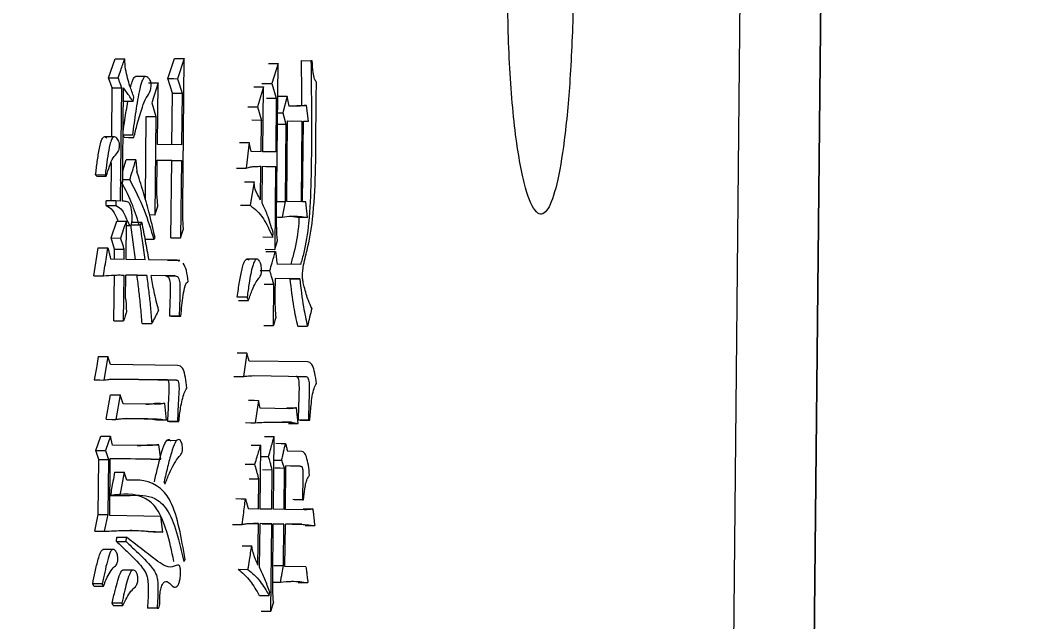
# Model space of a CAD drawing. Header units: millimetres. Extents: x 2454 to 4226, y 715 to 1968.
# Drawn here: x 3268.89 to 3277.57, y 915.51 to 920.75 of the extents above; entities that cross this region are included whole.
import ezdxf

# ---------------------------------------------------------------- set-up
doc = ezdxf.new("R2010")
doc.units = ezdxf.units.MM

msp = doc.modelspace()

# ---------------------------------------------------------------- linework, layer by layer
at = {"color": 7, "linetype": 'Continuous', "lineweight": 25}
for p, q in [((3275.7612, 911.9384), (3275.9409, 930.0246)), ((3274.7843, 884.1553), (3275.1865, 924.6318)), ((3275.8872, 924.6249), (3275.7612, 911.9383)), ((3269.6588, 920.2453), (3269.7153, 920.4099)), ((3269.7154, 920.41), (3269.799, 920.4092)), ((3270.175, 920.2373), (3270.2316, 920.4117)), ((3270.316, 920.4109), (3270.2594, 920.2365)), ((3270.3033, 919.1259), (3270.316, 920.4109)), ((3271.1334, 920.3686), (3271.077, 920.1942)), ((3271.1201, 919.0251), (3271.1334, 920.3686)), ((3271.3353, 920.3938), (3271.4188, 920.393)), ((3271.4292, 920.3928), (3271.4188, 920.393)), ((3269.6588, 920.2453), (3269.7424, 920.2445)), ((3269.6903, 920.1572), (3269.6588, 920.2453)), ((3269.9785, 920.2543), (3269.8935, 920.255)), ((3270.2134, 920.1101), (3270.175, 920.2373)), ((3270.2594, 920.2365), (3270.2978, 920.1094)), ((3269.686, 919.7321), (3269.6903, 920.1572)), ((3269.7641, 919.1732), (3269.7739, 920.1564)), ((3269.7803, 919.173), (3269.7901, 920.1562)), ((3270.0889, 920.2002), (3270.0339, 920.0258)), ((3270.0836, 919.6648), (3270.0889, 920.2002)), ((3271.0049, 920.1662), (3270.953, 919.9918)), ((3270.9993, 919.6016), (3271.0049, 920.1662)), ((3271.077, 920.1942), (3271.1168, 920.067)), ((3269.8724, 920.0381), (3269.8792, 920.0769)), ((3270.209, 919.6623), (3270.2134, 920.1101)), ((3270.2978, 920.1094), (3270.2934, 919.6615)), ((3271.1168, 920.067), (3271.1121, 919.5997)), ((3271.2118, 920.0849), (3271.1753, 919.9395)), ((3271.2298, 919.997), (3271.2118, 920.0849)), ((3269.8724, 920.0381), (3269.7889, 920.0388)), ((3270.0339, 920.0258), (3270.0704, 919.9084)), ((3270.953, 919.9918), (3270.9881, 919.8744)), ((3271.3979, 919.8676), (3271.3784, 920.0042)), ((3269.9792, 919.1861), (3269.9863, 919.9092)), ((3270.0704, 919.9084), (3270.0619, 919.0517)), ((3271.1753, 919.9395), (3271.2014, 919.8417)), ((3270.9881, 919.8744), (3270.9037, 919.8751)), ((3270.9854, 919.6018), (3270.9881, 919.8744)), ((3271.2014, 919.8417), (3271.1947, 919.1699)), ((3271.2081, 919.1697), (3271.2151, 919.8706)), ((3271.2151, 919.8706), (3271.3402, 919.8686)), ((3271.2566, 919.8693), (3271.3402, 919.8686)), ((3271.3402, 919.8686), (3271.3332, 919.1676)), ((3271.3464, 919.1674), (3271.3534, 919.8683)), ((3271.3534, 919.8683), (3271.3979, 919.8676)), ((3271.3534, 919.868), (3271.3979, 919.8676)), ((3269.7116, 919.7318), (3269.6271, 919.7326)), ((3269.8663, 919.7461), (3269.7825, 919.7469)), ((3269.7951, 919.7272), (3269.7859, 919.7415)), ((3270.2934, 919.6615), (3270.0836, 919.6648)), ((3270.8824, 919.6814), (3270.8548, 919.4579)), ((3270.8986, 919.6032), (3270.8824, 919.6814)), ((3270.9854, 919.6018), (3270.8986, 919.6032)), ((3271.1121, 919.5997), (3270.9993, 919.6016)), ((3269.6805, 919.1742), (3269.6838, 919.5058)), ((3269.7829, 919.4351), (3269.8123, 919.5322)), ((3270.0793, 919.2365), (3270.0822, 919.5285)), ((3270.0822, 919.5285), (3270.292, 919.5252)), ((3270.2076, 919.526), (3270.0822, 919.528)), ((3270.201, 918.8543), (3270.2076, 919.526)), ((3270.2076, 919.526), (3270.292, 919.5252)), ((3270.292, 919.5252), (3270.2853, 918.8535)), ((3270.9812, 919.1832), (3270.9841, 919.4752)), ((3270.9948, 919.1538), (3270.998, 919.475)), ((3270.998, 919.475), (3271.1109, 919.4732)), ((3271.0268, 919.4739), (3271.1109, 919.4732)), ((3271.1109, 919.4732), (3271.1037, 918.7528)), ((3269.5559, 919.39), (3269.5462, 919.3999)), ((3269.6297, 919.3992), (3269.5463, 919.3999)), ((3270.8397, 919.3407), (3270.9241, 919.3399)), ((3270.9241, 919.3399), (3270.8911, 919.136)), ((3269.6381, 919.1357), (3269.6385, 919.1746)), ((3269.6381, 919.1357), (3269.7217, 919.1349)), ((3269.722, 919.1738), (3269.6385, 919.1746)), ((3269.722, 919.1738), (3269.7217, 919.1349)), ((3269.7641, 919.1732), (3269.722, 919.1738)), ((3270.0619, 919.0517), (3270.0876, 919.1292)), ((3270.8067, 919.1368), (3270.8911, 919.136)), ((3271.1215, 919.1706), (3271.1947, 919.1699)), ((3271.1947, 919.1699), (3271.169, 919.034)), ((3271.3332, 919.1676), (3271.2081, 919.1697)), ((3271.3753, 919.1669), (3271.3464, 919.1674)), ((3271.387, 919.0304), (3271.3753, 919.1669)), ((3270.0619, 919.0517), (3270.0161, 919.0522)), ((3271.3011, 919.0312), (3271.2468, 919.0389)), ((3269.6805, 918.8526), (3269.7303, 918.9979)), ((3269.7303, 918.9979), (3269.814, 918.9972)), ((3269.8107, 918.6662), (3269.814, 918.9972)), ((3269.8136, 918.9608), (3269.8456, 918.9606)), ((3269.8511, 918.9668), (3269.935, 918.9661)), ((3269.8924, 918.6644), (3269.8511, 918.9668)), ((3269.9479, 918.9854), (3269.864, 918.9861)), ((3269.9479, 918.9854), (3269.935, 918.9661)), ((3269.6805, 918.8526), (3269.7642, 918.8519)), ((3269.7118, 918.7548), (3269.6805, 918.8526)), ((3270.0535, 918.8377), (3270.0631, 918.857)), ((3270.201, 918.8543), (3270.2853, 918.8535)), ((3270.2853, 918.8535), (3270.3104, 918.931)), ((3271.0002, 918.8609), (3271.0857, 918.8601)), ((3271.0857, 918.8602), (3271.0888, 918.8991)), ((3269.531, 918.5239), (3269.5694, 918.7667)), ((3270.0535, 918.8377), (3269.9753, 918.8384)), ((3271.1037, 918.7528), (3271.1263, 918.8303)), ((3269.7109, 918.6677), (3269.7118, 918.7548)), ((3269.7946, 918.6664), (3269.7955, 918.754)), ((3271.0196, 918.7535), (3271.1037, 918.7528)), ((3269.7946, 918.6664), (3269.678, 918.6682)), ((3269.9763, 918.6636), (3269.8107, 918.6662)), ((3270.2559, 918.6593), (3270.0078, 918.6631)), ((3270.1716, 918.66), (3270.2559, 918.6593)), ((3270.2766, 918.6488), (3270.2559, 918.6593)), ((3270.2772, 918.6574), (3270.2593, 918.6575)), ((3270.9461, 918.6672), (3270.8612, 918.668)), ((3271.3278, 918.6225), (3271.1243, 918.6258)), ((3269.7056, 918.1317), (3269.7096, 918.5309)), ((3269.7893, 918.131), (3269.7932, 918.5301)), ((3269.8073, 918.3254), (3269.8093, 918.5299)), ((3269.9907, 918.5271), (3269.8093, 918.5299)), ((3269.9068, 918.5278), (3269.8093, 918.5293)), ((3269.9068, 918.5278), (3269.9907, 918.5271)), ((3270.2393, 918.5232), (3270.0285, 918.5265)), ((3270.155, 918.524), (3270.0286, 918.5259)), ((3270.155, 918.524), (3270.2393, 918.5232)), ((3270.9766, 918.5692), (3271.0608, 918.5685)), ((3271.1081, 918.3632), (3271.1094, 918.4995)), ((3271.3213, 918.496), (3271.1094, 918.4995)), ((3271.0917, 918.0909), (3271.0953, 918.4511)), ((3271.2377, 918.4968), (3271.3213, 918.496)), ((3270.8635, 918.338), (3270.7783, 918.3388)), ((3270.7893, 918.3094), (3270.8745, 918.3086)), ((3270.2725, 918.1722), (3270.1881, 918.1729)), ((3270.2033, 918.1727), (3270.1881, 918.1729)), ((3270.2033, 918.1727), (3270.2877, 918.1719)), ((3270.2725, 918.1722), (3270.2877, 918.1719)), ((3269.7056, 918.1317), (3269.7893, 918.131)), ((3271.0076, 918.0916), (3271.0917, 918.0909)), ((3271.3046, 918.0867), (3271.3881, 918.086)), ((3269.6533, 917.8215), (3269.6185, 917.6176)), ((3269.6754, 917.753), (3269.6533, 917.8215)), ((3270.8614, 917.8512), (3270.8311, 917.6472)), ((3270.8805, 917.7827), (3270.8614, 917.8512)), ((3270.2591, 917.744), (3269.6754, 917.753)), ((3271.3876, 917.7744), (3270.8805, 917.7827)), ((3270.9186, 917.6555), (3271.3759, 917.648)), ((3271.29, 917.6488), (3271.3759, 917.648)), ((3270.1643, 917.6183), (3269.6748, 917.6259)), ((3269.7585, 917.6252), (3270.2486, 917.6176)), ((3270.2492, 917.6175), (3270.1649, 917.6183)), ((3269.639, 917.2759), (3269.6767, 917.4896)), ((3269.7603, 917.4888), (3269.7227, 917.2752)), ((3269.7854, 917.4105), (3269.7603, 917.4888)), ((3270.0549, 917.4064), (3269.7854, 917.4105)), ((3270.1623, 917.2684), (3270.1483, 917.4147)), ((3270.9611, 917.4406), (3270.9341, 917.2464)), ((3270.9771, 917.3722), (3270.9611, 917.4406)), ((3271.2305, 917.3681), (3270.9771, 917.3722)), ((3271.3062, 917.2402), (3271.2917, 917.3768)), ((3269.9696, 917.2806), (3269.8114, 917.283)), ((3269.8386, 917.2831), (3270.0537, 917.2798)), ((3269.9696, 917.2806), (3270.0537, 917.2798)), ((3270.2573, 917.2572), (3270.1729, 917.2579)), ((3270.1851, 917.2577), (3270.1729, 917.2579)), ((3270.1851, 917.2577), (3270.2695, 917.257)), ((3270.2695, 917.257), (3270.2573, 917.2572)), ((3271.2506, 917.2509), (3271.3062, 917.2402)), ((3271.3956, 917.2679), (3271.3121, 917.2687)), ((3271.3252, 917.2685), (3271.4085, 917.2677)), ((3271.4085, 917.2677), (3271.3956, 917.2679)), ((3269.5486, 917.0047), (3269.5922, 917.1306)), ((3269.6757, 917.1299), (3269.6321, 917.0039)), ((3269.6945, 917.0517), (3269.6757, 917.1299)), ((3271.0922, 916.494), (3271.0985, 917.1268)), ((3269.9697, 917.0474), (3269.6945, 917.0517)), ((3270.1125, 916.9284), (3270.0951, 917.0552)), ((3270.2491, 917.0897), (3270.1637, 917.0905)), ((3270.9767, 916.4959), (3270.9823, 917.0508)), ((3269.5739, 916.9264), (3269.5486, 917.0047)), ((3269.6321, 917.0039), (3269.6574, 916.9257)), ((3269.6689, 916.4387), (3269.6738, 916.9352)), ((3269.6738, 916.9352), (3270.1125, 916.9284)), ((3270.9813, 916.953), (3271.0503, 916.9524)), ((3271.3406, 916.9962), (3271.2134, 916.9983)), ((3269.5692, 916.4494), (3269.5739, 916.9264)), ((3269.6574, 916.9257), (3269.6527, 916.4486)), ((3270.0283, 916.9292), (3269.6738, 916.9346)), ((3270.0283, 916.9292), (3270.1125, 916.9284)), ((3270.8462, 916.8869), (3270.9305, 916.8862)), ((3271.1842, 916.4925), (3271.1878, 916.8527)), ((3271.1977, 916.4923), (3271.2014, 916.872)), ((3271.3236, 916.8699), (3271.2014, 916.872)), ((3271.24, 916.8707), (3271.3236, 916.8699)), ((3269.7955, 916.8164), (3269.7581, 916.6126)), ((3269.8173, 916.748), (3269.7955, 916.8164)), ((3271.082, 916.835), (3270.9979, 916.8358)), ((3271.0786, 916.4943), (3271.082, 916.835)), ((3270.9629, 916.4962), (3270.9655, 916.759)), ((3269.6744, 916.6133), (3269.7581, 916.6126)), ((3271.3443, 916.5775), (3271.2608, 916.5783)), ((3271.2713, 916.5781), (3271.3548, 916.5773)), ((3271.3443, 916.5775), (3271.3548, 916.5773)), ((3269.5384, 916.3038), (3269.5692, 916.4494)), ((3269.5692, 916.4494), (3269.6527, 916.4486)), ((3269.6527, 916.4486), (3269.6219, 916.3031)), ((3270.1137, 916.4318), (3269.6689, 916.4387)), ((3270.131, 916.2952), (3270.1137, 916.4318)), ((3270.9629, 916.4962), (3270.8734, 916.4976)), ((3271.0786, 916.4943), (3270.9767, 916.4959)), ((3271.1842, 916.4925), (3271.0922, 916.494)), ((3271.3591, 916.4896), (3271.1977, 916.4923)), ((3270.8867, 916.3703), (3270.9616, 916.3696)), ((3270.9616, 916.3696), (3270.9198, 916.3703)), ((3270.958, 916.0094), (3270.9616, 916.3696)), ((3270.9717, 915.9897), (3270.9755, 916.3694)), ((3271.0773, 916.3677), (3270.9755, 916.3694)), ((3270.9932, 916.3685), (3271.0773, 916.3677)), ((3271.0698, 915.6084), (3271.0773, 916.3677)), ((3271.0861, 915.8807), (3271.091, 916.3675)), ((3271.183, 916.366), (3271.091, 916.3675)), ((3271.0991, 916.3667), (3271.183, 916.366)), ((3271.1794, 916.0058), (3271.183, 916.366)), ((3271.1927, 915.9958), (3271.1964, 916.3657)), ((3271.3396, 916.3634), (3271.1964, 916.3657)), ((3271.256, 916.3641), (3271.3396, 916.3634)), ((3269.7283, 916.2133), (3269.7318, 916.2522)), ((3269.7318, 916.2522), (3269.8156, 916.2514)), ((3269.812, 916.2125), (3269.8156, 916.2514)), ((3269.7283, 916.2133), (3269.812, 916.2125)), ((3270.8195, 916.1767), (3270.9039, 916.1759)), ((3269.695, 916.1446), (3269.6104, 916.1453)), ((3270.3121, 916.0392), (3270.3244, 916.0585)), ((3271.0955, 916.0065), (3271.1794, 916.0058)), ((3271.3751, 915.9928), (3271.1927, 915.9958)), ((3269.8682, 915.9647), (3269.7834, 915.9655)), ((3270.7865, 915.9727), (3270.871, 915.9719)), ((3269.6042, 915.8457), (3269.5208, 915.8465)), ((3269.5304, 915.8269), (3269.5208, 915.8465)), ((3269.5304, 915.8269), (3269.6138, 915.8262)), ((3271.3085, 915.8569), (3271.3919, 915.8562)), ((3270.9706, 915.7458), (3271.0547, 915.745)), ((3269.7746, 915.6776), (3269.6909, 915.6784)), ((3269.7003, 915.6587), (3269.6909, 915.6784)), ((3269.7003, 915.6588), (3269.784, 915.658)), ((3270.081, 915.6339), (3269.9969, 915.6347)), ((3270.0092, 915.6345), (3269.9969, 915.6347)), ((3270.0934, 915.6337), (3270.0092, 915.6345)), ((3270.081, 915.6339), (3270.0934, 915.6337)), ((3270.9857, 915.6092), (3271.0698, 915.6084))]:
    msp.add_line(p, q, dxfattribs=at)
at = {"color": 7, "linetype": 'Continuous', "lineweight": 25, "flags": 128}
for points in [[(3270.2316, 920.4117), (3270.2789, 920.4112), (3270.316, 920.4109)], [(3271.0494, 920.3693), (3271.0958, 920.3689), (3271.1334, 920.3686)], [(3270.175, 920.2373), (3270.2223, 920.2369), (3270.2594, 920.2365)], [(3269.6903, 920.1572), (3269.7371, 920.1568), (3269.7739, 920.1564)], [(3270.0048, 920.201), (3270.0519, 920.2006), (3270.0889, 920.2002)], [(3270.9206, 920.167), (3270.9673, 920.1665), (3271.0049, 920.1662)], [(3270.9928, 920.195), (3271.0394, 920.1946), (3271.077, 920.1942)], [(3270.2134, 920.1101), (3270.2607, 920.1097), (3270.2978, 920.1094)], [(3271.0327, 920.0678), (3271.0792, 920.0673), (3271.1168, 920.067)], [(3271.1306, 920.0857), (3271.1742, 920.0852), (3271.2118, 920.0849)], [(3270.8686, 919.9926), (3270.9155, 919.9921), (3270.953, 919.9918)], [(3271.2948, 920.005), (3271.3406, 920.0046), (3271.3784, 920.0042)], [(3269.9863, 919.9092), (3270.0334, 919.9088), (3270.0704, 919.9084)], [(3271.1292, 919.9399), (3271.1377, 919.9398), (3271.1753, 919.9395)], [(3271.1282, 919.8423), (3271.1637, 919.842), (3271.2014, 919.8417)], [(3269.7951, 919.7272), (3269.8324, 919.7269), (3269.8556, 919.7267), (3269.8789, 919.7264)], [(3270.798, 919.6821), (3270.845, 919.6817), (3270.8824, 919.6814)], [(3269.8961, 919.5314), (3269.8492, 919.5318), (3269.8123, 919.5322)], [(3269.8961, 919.5314), (3269.8999, 919.4879), (3269.9023, 919.4609), (3269.9047, 919.4339)], [(3270.7702, 919.4586), (3270.8173, 919.4582), (3270.8548, 919.4579)], [(3269.5559, 919.39), (3269.5819, 919.3898), (3269.6107, 919.3895), (3269.6394, 919.3893)], [(3269.8432, 919.357), (3269.8221, 919.3572), (3269.8009, 919.3573), (3269.7821, 919.3575)], [(3270.0876, 919.1292), (3270.0843, 919.173), (3270.0818, 919.2047), (3270.0793, 919.2365)], [(3271.1202, 919.0345), (3271.1314, 919.0344), (3271.169, 919.034)], [(3271.387, 919.0304), (3271.3389, 919.0309), (3271.3035, 919.0312)], [(3269.5694, 918.7667), (3269.6161, 918.7663), (3269.6529, 918.7659)], [(3269.7118, 918.7548), (3269.7586, 918.7544), (3269.7955, 918.754)], [(3271.0249, 918.734), (3271.0714, 918.7335), (3271.109, 918.7332)], [(3271.109, 918.7332), (3271.1148, 918.6927), (3271.1195, 918.6593), (3271.1243, 918.6258)], [(3269.531, 918.5239), (3269.5777, 918.5234), (3269.6144, 918.5231)], [(3271.0112, 918.4518), (3271.0577, 918.4514), (3271.0953, 918.4511)], [(3269.8073, 918.3254), (3269.8105, 918.2815), (3269.8131, 918.245), (3269.8158, 918.2085)], [(3269.9497, 918.1085), (3269.9967, 918.1081), (3270.0337, 918.1077)], [(3269.5698, 917.8222), (3269.6165, 917.8218), (3269.6533, 917.8215)], [(3270.8614, 917.8512), (3270.8137, 917.8516), (3270.777, 917.852)], [(3270.7466, 917.648), (3270.7937, 917.6476), (3270.8311, 917.6472)], [(3269.5351, 917.6183), (3269.5818, 917.6179), (3269.6185, 917.6176)], [(3269.6767, 917.4896), (3269.7235, 917.4891), (3269.7603, 917.4888)], [(3270.0641, 917.4154), (3270.1112, 917.415), (3270.1483, 917.4147)], [(3270.8768, 917.4414), (3270.9236, 917.441), (3270.9611, 917.4406)], [(3271.208, 917.3776), (3271.2539, 917.3771), (3271.2917, 917.3768)], [(3269.639, 917.2759), (3269.6859, 917.2755), (3269.7227, 917.2752)], [(3270.1623, 917.2684), (3270.1151, 917.2688), (3270.078, 917.2692)], [(3270.8497, 917.2471), (3270.8966, 917.2467), (3270.9341, 917.2464)], [(3271.2506, 917.2509), (3271.2026, 917.2513), (3271.1669, 917.2517)], [(3271.2226, 917.241), (3271.2684, 917.2406), (3271.3062, 917.2402)], [(3269.5922, 917.1306), (3269.639, 917.1302), (3269.6757, 917.1299)], [(3271.0144, 917.1276), (3271.0609, 917.1272), (3271.0985, 917.1268)], [(3270.011, 917.056), (3270.0581, 917.0556), (3270.0951, 917.0552)], [(3270.898, 917.0516), (3270.9447, 917.0512), (3270.9823, 917.0508)], [(3271.1141, 917.0675), (3271.1603, 917.0671), (3271.198, 917.0668)], [(3269.5486, 917.0047), (3269.5954, 917.0043), (3269.6321, 917.0039)], [(3269.5739, 916.9264), (3269.6207, 916.926), (3269.6574, 916.9257)], [(3271.0965, 916.9219), (3271.1266, 916.9216), (3271.1643, 916.9213)], [(3271.1039, 916.8535), (3271.1501, 916.8531), (3271.1878, 916.8527)], [(3269.7118, 916.8172), (3269.7587, 916.8168), (3269.7955, 916.8164)], [(3270.1506, 916.7136), (3270.146, 916.7234), (3270.1415, 916.7332)], [(3270.8812, 916.7598), (3270.9279, 916.7594), (3270.9655, 916.759)], [(3270.7644, 916.5864), (3270.8114, 916.586), (3270.8489, 916.5856)], [(3271.3512, 916.4989), (3271.3967, 916.4984), (3271.4345, 916.4981)], [(3270.7367, 916.3629), (3270.7837, 916.3625), (3270.8212, 916.3622)], [(3271.3679, 916.3525), (3271.4133, 916.3521), (3271.4511, 916.3517)], [(3269.5384, 916.3038), (3269.5851, 916.3034), (3269.6219, 916.3031)], [(3270.131, 916.2952), (3270.0838, 916.2957), (3270.0468, 916.296)], [(3269.6138, 915.8261), (3269.609, 915.8359), (3269.6042, 915.8457)], [(3271.0863, 915.8608), (3271.116, 915.8605), (3271.1537, 915.8601)], [(3271.0547, 915.745), (3271.0576, 915.7595), (3271.0605, 915.7741)], [(3269.784, 915.658), (3269.7793, 915.6678), (3269.7746, 915.6776)]]:
    msp.add_lwpolyline(points, dxfattribs=at)
at = {"color": 7, "linetype": 'Continuous', "lineweight": 25}
for points, knots in [([(3053.7248, 1095.4713), (3053.5568, 1094.2897), (3053.0791, 1090.9294), (3052.5113, 1085.3614), (3052.1102, 1078.7702), (3051.9971, 1072.1672), (3052.1673, 1065.5655), (3052.6219, 1058.9773), (3053.3596, 1052.4148), (3054.3792, 1045.8901), (3055.6787, 1039.4153), (3057.2558, 1033.0025), (3059.1075, 1026.6636), (3061.2304, 1020.4102), (3063.6206, 1014.2541), (3066.2735, 1008.2065), (3069.1844, 1002.2788), (3072.3478, 996.4819), (3075.7578, 990.8265), (3079.4081, 985.3232), (3083.2919, 979.9821), (3087.4021, 974.8132), (3091.731, 969.8261), (3096.2707, 965.0299), (3101.0125, 960.4337), (3105.9479, 956.0458), (3111.0676, 951.8745), (3116.3621, 947.9274), (3121.8217, 944.212), (3127.4361, 940.735), (3133.1951, 937.503), (3139.0878, 934.5219), (3145.1034, 931.7973), (3151.2308, 929.3341), (3157.4585, 927.1371), (3163.775, 925.2102), (3170.1686, 923.557), (3176.6275, 922.1806), (3183.1396, 921.0836), (3189.6929, 920.2679), (3196.2753, 919.7351), (3202.8745, 919.4862), (3209.4783, 919.5217), (3216.0744, 919.8414), (3222.6507, 920.4447), (3229.1948, 921.3307), (3235.6948, 922.4975), (3242.1385, 923.9432), (3248.5141, 925.6648), (3254.8095, 927.6594), (3261.0133, 929.9232), (3267.1139, 932.4519), (3273.0999, 935.2409), (3278.9603, 938.2851), (3284.6842, 941.5787), (3290.261, 945.1157), (3295.6804, 948.8895), (3300.9323, 952.8932), (3306.0069, 957.1192), (3310.8949, 961.5597), (3315.5872, 966.2066), (3320.0751, 971.0512), (3324.3503, 976.0845), (3328.4048, 981.2972), (3332.2311, 986.6797), (3335.8221, 992.2218), (3339.1712, 997.9135), (3342.2722, 1003.744), (3345.1193, 1009.7026), (3347.7072, 1015.7783), (3350.0312, 1021.9597), (3352.0868, 1028.2355), (3353.8704, 1034.594), (3355.3786, 1041.0233), (3356.6086, 1047.5116), (3357.5581, 1054.0469), (3358.2254, 1060.617), (3358.6092, 1067.2097), (3358.7088, 1073.8128), (3358.5241, 1080.4141), (3358.0553, 1087.0013), (3357.3033, 1093.5622), (3356.2696, 1100.0847), (3354.9561, 1106.5566), (3353.3651, 1112.966), (3351.4997, 1119.3009), (3349.3633, 1125.5497), (3346.9599, 1131.7006), (3344.2938, 1137.7424), (3341.3701, 1143.6639), (3338.1942, 1149.4539), (3334.772, 1155.1019), (3331.1098, 1160.5973), (3327.2144, 1165.9299), (3323.093, 1171.0899), (3318.7533, 1176.0677), (3314.2034, 1180.854), (3309.4515, 1185.44), (3304.5067, 1189.8172), (3299.378, 1193.9775), (3294.0749, 1197.913), (3288.6073, 1201.6167), (3282.9854, 1205.0815), (3277.2195, 1208.301), (3271.3203, 1211.2693), (3265.2988, 1213.981), (3259.1661, 1216.4308), (3252.9337, 1218.6144), (3246.613, 1220.5276), (3240.2158, 1222.167), (3233.754, 1223.5294), (3227.2395, 1224.6123), (3220.6845, 1225.4138), (3214.101, 1225.9324), (3207.5013, 1226.167), (3200.8976, 1226.1173), (3194.3021, 1225.7833), (3187.7272, 1225.1657), (3181.1849, 1224.2656), (3174.6875, 1223.0847), (3168.2469, 1221.6251), (3161.8751, 1219.8896), (3155.584, 1217.8815), (3149.3851, 1215.6043), (3143.2901, 1213.0624), (3137.3101, 1210.2604), (3131.4563, 1207.2036), (3125.7395, 1203.8976), (3120.1703, 1200.3485), (3114.7591, 1196.563), (3109.5159, 1192.548), (3104.4505, 1188.311), (3099.5721, 1183.8599), (3094.8898, 1179.2028), (3090.4125, 1174.3485), (3086.1482, 1169.306), (3082.105, 1164.0845), (3078.2903, 1158.6938), (3074.7113, 1153.1439), (3071.3745, 1147.4451), (3068.2861, 1141.6078), (3065.4519, 1135.6431), (3062.8772, 1129.5618), (3060.5666, 1123.3753), (3058.5246, 1117.0951), (3056.7542, 1110.7329), (3055.2623, 1104.3), (3054.3, 1099.2004), (3053.8447, 1096.2484), (3053.7248, 1095.4713)], [0, 0, 0, 0, 0.0037171, 0.0105707, 0.0174248, 0.0242788, 0.0311328, 0.0379868, 0.0448409, 0.0516949, 0.0585489, 0.065403, 0.072257, 0.079111, 0.085965, 0.0928191, 0.0996731, 0.1065271, 0.1133812, 0.1202352, 0.1270892, 0.1339432, 0.1407973, 0.1476513, 0.1545053, 0.1613594, 0.1682134, 0.1750674, 0.1819215, 0.1887755, 0.1956295, 0.2024835, 0.2093376, 0.2161916, 0.2230456, 0.2298997, 0.2367537, 0.2436077, 0.2504618, 0.2573158, 0.2641698, 0.2710238, 0.2778779, 0.2847319, 0.2915859, 0.29844, 0.305294, 0.312148, 0.3190021, 0.3258561, 0.3327101, 0.3395641, 0.3464182, 0.3532722, 0.3601262, 0.3669803, 0.3738343, 0.3806883, 0.3875424, 0.3943964, 0.4012504, 0.4081044, 0.4149585, 0.4218125, 0.4286665, 0.4355206, 0.4423746, 0.4492286, 0.4560827, 0.4629367, 0.4697907, 0.4766447, 0.4834988, 0.4903528, 0.4972068, 0.5040609, 0.5109149, 0.5177689, 0.5246229, 0.531477, 0.538331, 0.545185, 0.5520391, 0.5588931, 0.5657471, 0.5726011, 0.5794552, 0.5863092, 0.5931632, 0.6000173, 0.6068713, 0.6137253, 0.6205793, 0.6274334, 0.6342874, 0.6411414, 0.6479955, 0.6548495, 0.6617035, 0.6685576, 0.6754116, 0.6822656, 0.6891196, 0.6959737, 0.7028277, 0.7096817, 0.7165358, 0.7233898, 0.7302438, 0.7370979, 0.7439519, 0.7508059, 0.7576599, 0.764514, 0.771368, 0.778222, 0.7850761, 0.7919301, 0.7987841, 0.8056382, 0.8124922, 0.8193462, 0.8262002, 0.8330543, 0.8399083, 0.8467623, 0.8536164, 0.8604704, 0.8673244, 0.8741785, 0.8810325, 0.8878865, 0.8947405, 0.9015946, 0.9084486, 0.9153026, 0.9221567, 0.9290107, 0.9358647, 0.9427188, 0.9495728, 0.9564268, 0.9632808, 0.9701349, 0.9769889, 0.9838429, 0.990697, 0.997551, 1, 1, 1, 1]), ([(3273.4572, 923.1094), (3273.4278, 923.0917), (3273.3689, 923.0563), (3273.2819, 922.772), (3273.2056, 922.3386), (3273.1486, 921.7495), (3273.1231, 921.0475), (3273.14, 920.3112), (3273.2002, 919.6635), (3273.29, 919.2218), (3273.3877, 919.0346), (3273.4789, 919.0744), (3273.5586, 919.3004), (3273.6253, 919.6921), (3273.6758, 920.2391), (3273.7041, 920.9153), (3273.7029, 921.6527), (3273.6677, 922.3397), (3273.6008, 922.8453), (3273.5246, 923.0807), (3273.4744, 923.102), (3273.4572, 923.1094)], [0, 0, 0, 0, 0.045823, 0.091817, 0.140491, 0.193906, 0.252621, 0.314735, 0.376984, 0.434757, 0.486086, 0.532888, 0.578622, 0.626344, 0.678142, 0.735415, 0.797023, 0.85951, 0.91896, 0.972139, 1, 1, 1, 1]), ([(3269.7424, 920.2445), (3269.7501, 920.2667), (3269.7633, 920.3053), (3269.7822, 920.3602), (3269.7934, 920.3928), (3269.799, 920.4092)], [0, 0, 0, 0, 0.404332, 0.702166, 1, 1, 1, 1]), ([(3269.8792, 920.0769), (3269.8672, 920.1081), (3269.8474, 920.1597), (3269.8236, 920.2416), (3269.8052, 920.3183), (3269.8011, 920.3787), (3269.799, 920.4092)], [0, 0, 0, 0, 0.334029, 0.552651, 0.774344, 1, 1, 1, 1]), ([(3271.4188, 920.393), (3271.4199, 920.285), (3271.4233, 919.9388), (3271.4242, 919.4674), (3271.4059, 919.0062), (3271.3683, 918.7587), (3271.3378, 918.6556), (3271.3279, 918.6222)], [0, 0, 0, 0, 0.176191, 0.564927, 0.767939, 0.925025, 1, 1, 1, 1]), ([(3271.3329, 920.3938), (3271.3345, 920.2859), (3271.3365, 920.1563), (3271.3356, 920.0264), (3271.3355, 920.0046)], [0, 0, 0, 0, 0.8327942, 1, 1, 1, 1]), ([(3271.4662, 920.2072), (3271.4603, 920.2151), (3271.4482, 920.2312), (3271.4354, 920.3015), (3271.4316, 920.3579), (3271.4292, 920.3928)], [0, 0, 0, 0, 0.266382, 0.546349, 1, 1, 1, 1]), ([(3269.7739, 920.1564), (3269.7701, 920.1671), (3269.763, 920.1871), (3269.7525, 920.2165), (3269.7458, 920.2352), (3269.7424, 920.2445)], [0, 0, 0, 0, 0.363318, 0.681659, 1, 1, 1, 1]), ([(3269.8499, 920.1576), (3269.8543, 920.1759), (3269.8617, 920.2069), (3269.8754, 920.2376), (3269.886, 920.2532), (3269.8921, 920.2535), (3269.8941, 920.2536)], [0, 0, 0, 0, 0.404219, 0.683629, 0.90015, 1, 1, 1, 1]), ([(3269.8789, 919.7264), (3269.8883, 919.7654), (3269.9107, 919.8581), (3269.9467, 919.9737), (3269.9836, 920.0792), (3270.0175, 920.1077), (3270.0274, 920.1578), (3270.029, 920.1784), (3270.0281, 920.1971), (3270.0249, 920.2132), (3270.0161, 920.2329), (3270.0005, 920.2474), (3269.9825, 920.2581), (3269.965, 920.248), (3269.947, 920.2113), (3269.9204, 920.1148), (3269.8942, 919.9513), (3269.8756, 919.8149), (3269.8663, 919.7461)], [0, 0, 0, 0, 0.0990419, 0.2356845, 0.3223569, 0.4088773, 0.4250856, 0.441364, 0.4530328, 0.4647559, 0.4805329, 0.5198375, 0.5618155, 0.5890094, 0.622546, 0.6900932, 0.8434887, 1, 1, 1, 1]), ([(3269.8724, 920.0381), (3269.8628, 920.0519), (3269.8443, 920.0785), (3269.8168, 920.1179), (3269.799, 920.1434), (3269.7901, 920.1562)], [0, 0, 0, 0, 0.35178, 0.67589, 1, 1, 1, 1]), ([(3271.426, 918.2411), (3271.4158, 918.2624), (3271.3912, 918.314), (3271.3667, 918.3982), (3271.3499, 918.4678), (3271.3449, 918.5101), (3271.3453, 918.5537), (3271.3564, 918.6404), (3271.3958, 918.7726), (3271.4628, 919.165), (3271.4592, 919.6867), (3271.4645, 920.0832), (3271.4662, 920.2072)], [0, 0, 0, 0, 0.056415, 0.136454, 0.163417, 0.180937, 0.198596, 0.222141, 0.307801, 0.449374, 0.827777, 1, 1, 1, 1]), ([(3269.7863, 919.7746), (3269.7907, 919.8092), (3269.8024, 919.8993), (3269.8178, 919.9854), (3269.8272, 920.0385)], [0, 0, 0, 0, 0.383671, 1, 1, 1, 1]), ([(3271.3784, 920.0042), (3271.3546, 920.0016), (3271.3181, 919.9975), (3271.2685, 919.9966), (3271.2427, 919.9969), (3271.2298, 919.997)], [0, 0, 0, 0, 0.484105, 0.742039, 1, 1, 1, 1]), ([(3269.5463, 919.3999), (3269.551, 919.4393), (3269.5606, 919.5182), (3269.5757, 919.6145), (3269.591, 919.6806), (3269.6028, 919.7143), (3269.6143, 919.7308), (3269.628, 919.7349), (3269.6375, 919.7281), (3269.6435, 919.7239)], [0, 0, 0, 0, 0.26744, 0.535067, 0.670515, 0.765701, 0.828331, 0.890992, 1, 1, 1, 1]), ([(3269.6394, 919.3893), (3269.6577, 919.4502), (3269.685, 919.5413), (3269.7284, 919.582), (3269.7452, 919.6075), (3269.7508, 919.6236), (3269.7541, 919.6388), (3269.7553, 919.6558), (3269.7543, 919.67), (3269.7501, 919.6867), (3269.7387, 919.7106), (3269.7228, 919.7299), (3269.7058, 919.7335), (3269.6942, 919.7264), (3269.682, 919.7037), (3269.6578, 919.6204), (3269.6429, 919.5098), (3269.6321, 919.4191), (3269.6297, 919.3992)], [0, 0, 0, 0, 0.228387, 0.342016, 0.369925, 0.383822, 0.408333, 0.42181, 0.435403, 0.451506, 0.482832, 0.55462, 0.592358, 0.621139, 0.649899, 0.710795, 0.936295, 1, 1, 1, 1]), ([(3269.8432, 919.357), (3269.8503, 919.3803), (3269.8627, 919.421), (3269.8803, 919.4792), (3269.8908, 919.514), (3269.8961, 919.5314)], [0, 0, 0, 0, 0.401171, 0.700585, 1, 1, 1, 1]), ([(3270.8548, 919.4579), (3270.8679, 919.4624), (3270.8942, 919.4714), (3270.9374, 919.4746), (3270.9672, 919.475), (3270.9841, 919.4752)], [0, 0, 0, 0, 0.3030615, 0.6060835, 1, 1, 1, 1]), ([(3269.6394, 919.3893), (3269.6386, 919.3901), (3269.6366, 919.3922), (3269.6333, 919.3955), (3269.6309, 919.3979), (3269.6297, 919.3992)], [0, 0, 0, 0, 0.250291, 0.625145, 1, 1, 1, 1]), ([(3270.0631, 918.857), (3270.0458, 918.9319), (3270.0137, 919.0712), (3269.9588, 919.2595), (3269.9227, 919.3758), (3269.9047, 919.4339)], [0, 0, 0, 0, 0.367879, 0.683732, 1, 1, 1, 1]), ([(3269.9255, 918.9662), (3269.9045, 919.0327), (3269.8564, 919.1845), (3269.7944, 919.2954), (3269.7595, 919.3577)], [0, 0, 0, 0, 0.438106, 1, 1, 1, 1]), ([(3269.8432, 919.357), (3269.8867, 919.2738), (3269.9651, 919.1239), (3270.0263, 918.9258), (3270.0535, 918.8377)], [0, 0, 0, 0, 0.55502, 1, 1, 1, 1]), ([(3270.9812, 919.1832), (3270.9684, 919.2033), (3270.9504, 919.2315), (3270.9298, 919.286), (3270.926, 919.3218), (3270.9241, 919.3399)], [0, 0, 0, 0, 0.550846, 0.772189, 1, 1, 1, 1]), ([(3269.6381, 919.1357), (3269.6581, 919.1245), (3269.697, 919.1027), (3269.7263, 919.0322), (3269.7406, 918.9978)], [0, 0, 0, 0, 0.513444, 1, 1, 1, 1]), ([(3269.7217, 919.1349), (3269.7416, 919.1238), (3269.782, 919.1014), (3269.8153, 919.0187), (3269.8359, 918.9714), (3269.8438, 918.959), (3269.8508, 918.9603), (3269.8552, 918.9672), (3269.8589, 918.9777), (3269.8633, 918.9987), (3269.8646, 919.0325), (3269.8622, 919.0731), (3269.8568, 919.1104), (3269.8473, 919.1474), (3269.8301, 919.1665), (3269.8071, 919.1702), (3269.7905, 919.1719), (3269.7803, 919.173)], [0, 0, 0, 0, 0.205144, 0.413959, 0.452008, 0.488243, 0.504409, 0.521119, 0.539102, 0.55806, 0.610545, 0.66213, 0.712705, 0.762696, 0.829394, 0.895861, 1, 1, 1, 1]), ([(3270.3104, 918.931), (3270.3078, 918.9669), (3270.303, 919.031), (3270.3032, 919.0968), (3270.3033, 919.1259)], [0, 0, 0, 0, 0.558776, 1, 1, 1, 1]), ([(3270.8911, 919.136), (3270.9305, 919.1043), (3271.0014, 919.0472), (3271.0597, 918.9178), (3271.0857, 918.8601)], [0, 0, 0, 0, 0.5548, 1, 1, 1, 1]), ([(3271.0888, 918.8991), (3271.0728, 918.9529), (3271.0445, 919.0485), (3271.0099, 919.1218), (3270.9948, 919.1538)], [0, 0, 0, 0, 0.563509, 1, 1, 1, 1]), ([(3271.1263, 918.8303), (3271.124, 918.8661), (3271.1198, 918.9302), (3271.12, 918.9961), (3271.1201, 919.0251)], [0, 0, 0, 0, 0.558776, 1, 1, 1, 1]), ([(3271.169, 919.034), (3271.1955, 919.0373), (3271.2455, 919.0434), (3271.3182, 919.0414), (3271.364, 919.0341), (3271.387, 919.0304)], [0, 0, 0, 0, 0.358343, 0.678963, 1, 1, 1, 1]), ([(3271.3148, 919.04), (3271.3139, 919.0212), (3271.3085, 918.9066), (3271.2819, 918.7597), (3271.2518, 918.6563), (3271.2421, 918.623)], [0, 0, 0, 0, 0.117423, 0.715584, 1, 1, 1, 1]), ([(3269.7642, 918.8519), (3269.7725, 918.8761), (3269.7891, 918.9245), (3269.8057, 918.9729), (3269.814, 918.9972)], [0, 0, 0, 0, 0.5, 1, 1, 1, 1]), ([(3269.9763, 918.6636), (3269.9725, 918.6915), (3269.9649, 918.7472), (3269.9512, 918.848), (3269.9412, 918.921), (3269.935, 918.9661)], [0, 0, 0, 0, 0.2762959, 0.5525917, 1, 1, 1, 1]), ([(3269.9479, 918.9854), (3269.9577, 918.9325), (3269.9727, 918.8524), (3269.9926, 918.745), (3270.0028, 918.6904), (3270.0078, 918.6631)], [0, 0, 0, 0, 0.49196, 0.74598, 1, 1, 1, 1]), ([(3269.7955, 918.754), (3269.7919, 918.7652), (3269.7849, 918.7871), (3269.7745, 918.8198), (3269.7676, 918.8412), (3269.7642, 918.8519)], [0, 0, 0, 0, 0.343705, 0.671852, 1, 1, 1, 1]), ([(3269.6144, 918.5231), (3269.6188, 918.5509), (3269.6275, 918.6053), (3269.6403, 918.6863), (3269.6487, 918.7394), (3269.6529, 918.7659)], [0, 0, 0, 0, 0.343842, 0.671921, 1, 1, 1, 1]), ([(3269.6529, 918.7659), (3269.656, 918.7537), (3269.6618, 918.7313), (3269.6701, 918.6987), (3269.6754, 918.6784), (3269.678, 918.6682)], [0, 0, 0, 0, 0.375224, 0.687612, 1, 1, 1, 1]), ([(3271.0608, 918.5685), (3271.0673, 918.5907), (3271.0786, 918.6292), (3271.0947, 918.6841), (3271.1042, 918.7168), (3271.109, 918.7332)], [0, 0, 0, 0, 0.404353, 0.702177, 1, 1, 1, 1]), ([(3270.3513, 918.4728), (3270.3472, 918.507), (3270.339, 918.5739), (3270.3186, 918.6133), (3270.3087, 918.6325)], [0, 0, 0, 0, 0.511363, 1, 1, 1, 1]), ([(3270.7783, 918.3388), (3270.7843, 918.3831), (3270.7958, 918.468), (3270.8145, 918.5678), (3270.8325, 918.6322), (3270.8485, 918.6622), (3270.8647, 918.6726), (3270.8747, 918.6639), (3270.8794, 918.6599)], [0, 0, 0, 0, 0.291212, 0.558832, 0.695826, 0.801274, 0.90716, 1, 1, 1, 1]), ([(3270.8745, 918.3086), (3270.8857, 918.3422), (3270.9126, 918.423), (3270.9509, 918.4879), (3270.9792, 918.5194), (3270.9865, 918.5416), (3270.9888, 918.5595), (3270.9891, 918.5809), (3270.987, 918.6049), (3270.9814, 918.6302), (3270.9706, 918.6537), (3270.9561, 918.6699), (3270.9402, 918.6668), (3270.925, 918.6481), (3270.902, 918.584), (3270.8821, 918.4738), (3270.869, 918.3788), (3270.8635, 918.338)], [0, 0, 0, 0, 0.134357, 0.322726, 0.376065, 0.394239, 0.409468, 0.428765, 0.453702, 0.478777, 0.515107, 0.570759, 0.612235, 0.653529, 0.71083, 0.875924, 1, 1, 1, 1]), ([(3269.6144, 918.5231), (3269.6454, 918.5259), (3269.6909, 918.5301), (3269.7504, 918.5305), (3269.779, 918.5303), (3269.7932, 918.5301)], [0, 0, 0, 0, 0.516627, 0.758304, 1, 1, 1, 1]), ([(3269.9497, 918.1085), (3269.9461, 918.1586), (3269.9392, 918.2551), (3269.9232, 918.3938), (3269.9123, 918.4831), (3269.9068, 918.5278)], [0, 0, 0, 0, 0.350261, 0.674963, 1, 1, 1, 1]), ([(3269.9907, 918.5271), (3269.9966, 918.4794), (3270.0079, 918.3869), (3270.0238, 918.2481), (3270.0304, 918.1546), (3270.0337, 918.1077)], [0, 0, 0, 0, 0.346517, 0.672541, 1, 1, 1, 1]), ([(3270.0942, 918.2235), (3270.0804, 918.2769), (3270.0556, 918.3728), (3270.0368, 918.4793), (3270.0285, 918.5265)], [0, 0, 0, 0, 0.556372, 1, 1, 1, 1]), ([(3270.155, 918.524), (3270.1605, 918.5231), (3270.1716, 918.5213), (3270.1884, 918.5006), (3270.1964, 918.4483), (3270.1941, 918.3376), (3270.1908, 918.2458), (3270.1881, 918.1729)], [0, 0, 0, 0, 0.110904, 0.224018, 0.351882, 0.485516, 1, 1, 1, 1]), ([(3270.2393, 918.5232), (3270.2448, 918.5223), (3270.2559, 918.5206), (3270.2728, 918.4999), (3270.2807, 918.4475), (3270.2784, 918.3368), (3270.2751, 918.245), (3270.2725, 918.1722)], [0, 0, 0, 0, 0.1110204, 0.2242257, 0.3520872, 0.485679, 1, 1, 1, 1]), ([(3271.0953, 918.4511), (3271.0921, 918.4619), (3271.0858, 918.4835), (3271.0743, 918.5226), (3271.066, 918.5509), (3271.0608, 918.5685)], [0, 0, 0, 0, 0.275913, 0.551825, 1, 1, 1, 1]), ([(3270.2877, 918.1719), (3270.2932, 918.2338), (3270.3015, 918.3272), (3270.3205, 918.4245), (3270.3368, 918.4668), (3270.3465, 918.4708), (3270.3513, 918.4728)], [0, 0, 0, 0, 0.512872, 0.773625, 0.888985, 1, 1, 1, 1]), ([(3271.2355, 918.4968), (3271.2448, 918.4133), (3271.2613, 918.2653), (3271.2898, 918.1409), (3271.3021, 918.0868)], [0, 0, 0, 0, 0.56469, 1, 1, 1, 1]), ([(3271.3213, 918.496), (3271.3306, 918.4125), (3271.3471, 918.2645), (3271.3756, 918.1401), (3271.3881, 918.086)], [0, 0, 0, 0, 0.564631, 1, 1, 1, 1]), ([(3270.8745, 918.3086), (3270.8735, 918.3111), (3270.8712, 918.3173), (3270.8676, 918.3271), (3270.8648, 918.3344), (3270.8635, 918.338)], [0, 0, 0, 0, 0.255796, 0.627898, 1, 1, 1, 1]), ([(3271.1143, 918.1684), (3271.1119, 918.2042), (3271.1077, 918.2683), (3271.108, 918.3342), (3271.1081, 918.3632)], [0, 0, 0, 0, 0.558776, 1, 1, 1, 1]), ([(3271.426, 918.2411), (3271.4197, 918.2152), (3271.4071, 918.1635), (3271.3944, 918.1118), (3271.3881, 918.086)], [0, 0, 0, 0, 0.5000343, 1, 1, 1, 1]), ([(3269.8158, 918.2085), (3269.812, 918.1974), (3269.8057, 918.1789), (3269.7969, 918.1531), (3269.7918, 918.1383), (3269.7893, 918.131)], [0, 0, 0, 0, 0.429626, 0.714813, 1, 1, 1, 1]), ([(3270.0942, 918.2235), (3270.0853, 918.2064), (3270.0708, 918.1786), (3270.0506, 918.14), (3270.0393, 918.1185), (3270.0337, 918.1077)], [0, 0, 0, 0, 0.442684, 0.721342, 1, 1, 1, 1]), ([(3271.1143, 918.1684), (3271.1111, 918.1573), (3271.1057, 918.1388), (3271.0982, 918.113), (3271.0938, 918.0982), (3271.0917, 918.0909)], [0, 0, 0, 0, 0.429625, 0.714813, 1, 1, 1, 1]), ([(3269.5698, 917.8222), (3269.5651, 917.7947), (3269.557, 917.747), (3269.5454, 917.679), (3269.5385, 917.6385), (3269.5351, 917.6183)], [0, 0, 0, 0, 0.404759, 0.702379, 1, 1, 1, 1]), ([(3270.3391, 917.548), (3270.3359, 917.5793), (3270.3296, 917.6406), (3270.3105, 917.7144), (3270.2838, 917.7405), (3270.2673, 917.7428), (3270.2591, 917.744)], [0, 0, 0, 0, 0.293836, 0.575456, 0.788665, 1, 1, 1, 1]), ([(3271.466, 917.588), (3271.462, 917.6194), (3271.4541, 917.681), (3271.4334, 917.7444), (3271.41, 917.7735), (3271.395, 917.7741), (3271.3876, 917.7744)], [0, 0, 0, 0, 0.291988, 0.573147, 0.787597, 1, 1, 1, 1]), ([(3270.8311, 917.6472), (3270.8409, 917.649), (3270.8604, 917.6525), (3270.8896, 917.655), (3270.9089, 917.6554), (3270.9186, 917.6555)], [0, 0, 0, 0, 0.3340772, 0.666963, 1, 1, 1, 1]), ([(3271.3096, 917.2687), (3271.3119, 917.3324), (3271.315, 917.4211), (3271.3177, 917.5329), (3271.3179, 917.5952), (3271.3102, 917.6303), (3271.3015, 917.6461), (3271.2944, 917.6477), (3271.29, 917.6488)], [0, 0, 0, 0, 0.435537, 0.60671, 0.775389, 0.838625, 0.899663, 1, 1, 1, 1]), ([(3271.3759, 917.648), (3271.3803, 917.647), (3271.3874, 917.6453), (3271.3961, 917.6295), (3271.4026, 917.6003), (3271.404, 917.5544), (3271.4026, 917.4914), (3271.4002, 917.3954), (3271.3974, 917.3177), (3271.3956, 917.2679)], [0, 0, 0, 0, 0.100371, 0.161411, 0.224616, 0.344746, 0.466615, 0.658153, 1, 1, 1, 1]), ([(3269.6185, 917.6176), (3269.6325, 917.6196), (3269.6604, 917.6236), (3269.7071, 917.6257), (3269.7397, 917.6254), (3269.7585, 917.6252)], [0, 0, 0, 0, 0.297575, 0.595172, 1, 1, 1, 1]), ([(3270.1729, 917.2579), (3270.1767, 917.3277), (3270.1814, 917.4133), (3270.1857, 917.5102), (3270.1869, 917.5484), (3270.1867, 917.5762), (3270.184, 917.5966), (3270.1799, 917.6088), (3270.1736, 917.6163), (3270.1681, 917.619), (3270.1649, 917.6183), (3270.1643, 917.6182)], [0, 0, 0, 0, 0.522066, 0.641408, 0.722241, 0.806442, 0.844619, 0.883179, 0.930702, 0.988179, 1, 1, 1, 1]), ([(3270.2486, 917.6174), (3270.2511, 917.6173), (3270.2562, 917.6173), (3270.2625, 917.6107), (3270.2672, 917.6003), (3270.2701, 917.5853), (3270.2725, 917.5405), (3270.2658, 917.4295), (3270.2607, 917.3272), (3270.2573, 917.2572)], [0, 0, 0, 0, 0.05226, 0.106815, 0.141845, 0.176946, 0.232603, 0.475375, 1, 1, 1, 1]), ([(3270.2695, 917.257), (3270.2742, 917.2969), (3270.2818, 917.3623), (3270.2986, 917.4448), (3270.3161, 917.507), (3270.3315, 917.5344), (3270.3391, 917.548)], [0, 0, 0, 0, 0.348104, 0.570285, 0.788109, 1, 1, 1, 1]), ([(3271.4085, 917.2677), (3271.4121, 917.3112), (3271.418, 917.3825), (3271.4287, 917.4785), (3271.4444, 917.5477), (3271.4589, 917.5747), (3271.466, 917.588)], [0, 0, 0, 0, 0.3487489, 0.5727211, 0.7896327, 1, 1, 1, 1]), ([(3269.9839, 917.4075), (3269.9903, 917.4076), (3270.0069, 917.4078), (3270.0336, 917.4106), (3270.0539, 917.4138), (3270.0641, 917.4154)], [0, 0, 0, 0, 0.23677, 0.618299, 1, 1, 1, 1]), ([(3270.1483, 917.4147), (3270.1376, 917.4129), (3270.1168, 917.4094), (3270.0857, 917.407), (3270.0652, 917.4066), (3270.0549, 917.4064)], [0, 0, 0, 0, 0.343066, 0.671459, 1, 1, 1, 1]), ([(3271.2917, 917.3768), (3271.2864, 917.3757), (3271.2759, 917.3734), (3271.2555, 917.37), (3271.2403, 917.3688), (3271.2305, 917.3681)], [0, 0, 0, 0, 0.25901, 0.518027, 1, 1, 1, 1]), ([(3269.7227, 917.2752), (3269.7351, 917.2772), (3269.7607, 917.2815), (3269.7994, 917.2833), (3269.8256, 917.2832), (3269.8386, 917.2831)], [0, 0, 0, 0, 0.320443, 0.660126, 1, 1, 1, 1]), ([(3270.078, 917.2692), (3270.0671, 917.2714), (3270.0451, 917.2757), (3270.009, 917.2793), (3269.9837, 917.2801), (3269.9696, 917.2806)], [0, 0, 0, 0, 0.305751, 0.611531, 1, 1, 1, 1]), ([(3270.0537, 917.2798), (3270.0649, 917.2795), (3270.0874, 917.2789), (3270.1236, 917.2751), (3270.1485, 917.2708), (3270.1623, 917.2684)], [0, 0, 0, 0, 0.308391, 0.616806, 1, 1, 1, 1]), ([(3270.9341, 917.2464), (3270.9841, 917.2489), (3271.0591, 917.2528), (3271.1642, 917.2516), (3271.2194, 917.2512), (3271.2506, 917.2509)], [0, 0, 0, 0, 0.465673, 0.698506, 1, 1, 1, 1]), ([(3271.0503, 916.9524), (3271.0566, 916.9751), (3271.0678, 917.0156), (3271.0839, 917.0737), (3271.0936, 917.1091), (3271.0985, 917.1268)], [0, 0, 0, 0, 0.3914592, 0.6957295, 1, 1, 1, 1]), ([(3269.9067, 917.0484), (3269.9106, 917.0484), (3269.9253, 917.0485), (3269.9601, 917.0501), (3269.9909, 917.0537), (3270.011, 917.056)], [0, 0, 0, 0, 0.10989, 0.419741, 1, 1, 1, 1]), ([(3270.0951, 917.0552), (3270.0843, 917.0539), (3270.0626, 917.0513), (3270.0209, 917.0478), (3269.9899, 917.0476), (3269.9697, 917.0474)], [0, 0, 0, 0, 0.260453, 0.520911, 1, 1, 1, 1]), ([(3270.0573, 916.734), (3270.0665, 916.7727), (3270.0943, 916.8893), (3270.126, 917.0286), (3270.1659, 917.096), (3270.184, 917.1038), (3270.1946, 917.0943), (3270.1992, 917.0901)], [0, 0, 0, 0, 0.244705, 0.736438, 0.831458, 0.927297, 1, 1, 1, 1]), ([(3270.1505, 916.7137), (3270.1627, 916.7457), (3270.1994, 916.8423), (3270.2488, 916.9281), (3270.2891, 916.9689), (3270.2979, 916.9892), (3270.301, 917.003), (3270.3022, 917.0191), (3270.3013, 917.039), (3270.2978, 917.0606), (3270.2914, 917.0797), (3270.2814, 917.0947), (3270.2679, 917.1015), (3270.2518, 917.0958), (3270.2286, 917.0621), (3270.2026, 916.9787), (3270.1717, 916.8632), (3270.1516, 916.7767), (3270.1415, 916.7332)], [0, 0, 0, 0, 0.116416, 0.351629, 0.402971, 0.419121, 0.431067, 0.443031, 0.459136, 0.480627, 0.502426, 0.525115, 0.56188, 0.599636, 0.639117, 0.743828, 0.870932, 1, 1, 1, 1]), ([(3270.9305, 916.8862), (3270.9373, 916.9078), (3270.9494, 916.946), (3270.9666, 917.0009), (3270.977, 917.0342), (3270.9823, 917.0508)], [0, 0, 0, 0, 0.393832, 0.696916, 1, 1, 1, 1]), ([(3271.1643, 916.9213), (3271.1671, 916.9334), (3271.1727, 916.9577), (3271.184, 917.0062), (3271.1924, 917.0425), (3271.198, 917.0668)], [0, 0, 0, 0, 0.250147, 0.500293, 1, 1, 1, 1]), ([(3271.198, 917.0668), (3271.1993, 917.0611), (3271.2019, 917.0497), (3271.2057, 917.0326), (3271.2096, 917.0155), (3271.2121, 917.004), (3271.2134, 916.9983)], [0, 0, 0, 0, 0.2500001, 0.5000002, 0.7500003, 1, 1, 1, 1]), ([(3271.082, 916.835), (3271.0789, 916.8462), (3271.0729, 916.8686), (3271.0623, 916.9077), (3271.0548, 916.9356), (3271.0503, 916.9524)], [0, 0, 0, 0, 0.28642, 0.572841, 1, 1, 1, 1]), ([(3271.4064, 916.7907), (3271.4033, 916.8205), (3271.3971, 916.8794), (3271.3815, 916.9484), (3271.3615, 916.9903), (3271.3475, 916.9943), (3271.3406, 916.9962)], [0, 0, 0, 0, 0.291601, 0.574827, 0.789606, 1, 1, 1, 1]), ([(3270.9655, 916.759), (3270.9624, 916.7702), (3270.9563, 916.7926), (3270.9446, 916.835), (3270.936, 916.8662), (3270.9305, 916.8862)], [0, 0, 0, 0, 0.264388, 0.528776, 1, 1, 1, 1]), ([(3271.1878, 916.8527), (3271.1844, 916.8626), (3271.1788, 916.879), (3271.171, 916.9018), (3271.1665, 916.9148), (3271.1643, 916.9213)], [0, 0, 0, 0, 0.4319774, 0.7159887, 1, 1, 1, 1]), ([(3271.3236, 916.8699), (3271.3274, 916.8693), (3271.3352, 916.8681), (3271.347, 916.8488), (3271.3499, 916.8025), (3271.347, 916.7134), (3271.3455, 916.6376), (3271.3443, 916.5775)], [0, 0, 0, 0, 0.11057, 0.222492, 0.351381, 0.485058, 1, 1, 1, 1]), ([(3269.7118, 916.8172), (3269.7069, 916.7901), (3269.6982, 916.7426), (3269.6857, 916.6747), (3269.6782, 916.6338), (3269.6744, 916.6133)], [0, 0, 0, 0, 0.398389, 0.699228, 1, 1, 1, 1]), ([(3271.3548, 916.5773), (3271.3579, 916.6094), (3271.363, 916.6618), (3271.3743, 916.7293), (3271.3895, 916.7681), (3271.4008, 916.7832), (3271.4064, 916.7907)], [0, 0, 0, 0, 0.351487, 0.574562, 0.789411, 1, 1, 1, 1]), ([(3270.3244, 916.0585), (3270.3085, 916.151), (3270.2766, 916.3367), (3270.2074, 916.5715), (3270.0518, 916.752), (3269.9176, 916.7497), (3269.8173, 916.7479)], [0, 0, 0, 0, 0.181553, 0.364441, 0.524926, 1, 1, 1, 1]), ([(3270.2276, 916.04), (3270.2083, 916.1297), (3270.1693, 916.3102), (3270.0845, 916.5108), (3269.9177, 916.644), (3269.7788, 916.6265), (3269.6744, 916.6133)], [0, 0, 0, 0, 0.17993, 0.362139, 0.521222, 1, 1, 1, 1]), ([(3269.7581, 916.6126), (3269.797, 916.6136), (3269.9086, 916.6165), (3270.0574, 916.6185), (3270.1945, 916.4696), (3270.2646, 916.2581), (3270.2979, 916.1045), (3270.3121, 916.0392)], [0, 0, 0, 0, 0.178855, 0.513547, 0.690722, 0.868662, 1, 1, 1, 1]), ([(3270.8212, 916.3622), (3270.8247, 916.3904), (3270.8311, 916.4418), (3270.8403, 916.5163), (3270.846, 916.5625), (3270.8489, 916.5856)], [0, 0, 0, 0, 0.379145, 0.689572, 1, 1, 1, 1]), ([(3270.8489, 916.5856), (3270.852, 916.5744), (3270.8577, 916.5542), (3270.8658, 916.5248), (3270.8709, 916.5067), (3270.8734, 916.4976)], [0, 0, 0, 0, 0.381894, 0.690947, 1, 1, 1, 1]), ([(3271.4345, 916.4981), (3271.4253, 916.4958), (3271.4082, 916.4915), (3271.383, 916.4898), (3271.3671, 916.4897), (3271.3592, 916.4896)], [0, 0, 0, 0, 0.369394, 0.68461, 1, 1, 1, 1]), ([(3271.4345, 916.4981), (3271.4361, 916.4842), (3271.4393, 916.4565), (3271.4448, 916.4077), (3271.4487, 916.3728), (3271.4511, 916.3517)], [0, 0, 0, 0, 0.284146, 0.568292, 1, 1, 1, 1]), ([(3270.8212, 916.3622), (3270.8328, 916.3646), (3270.8551, 916.3693), (3270.888, 916.3707), (3270.9092, 916.3704), (3270.9198, 916.3703)], [0, 0, 0, 0, 0.351074, 0.675448, 1, 1, 1, 1]), ([(3271.3396, 916.3634), (3271.3551, 916.3617), (3271.3817, 916.359), (3271.4188, 916.3551), (3271.4403, 916.3529), (3271.4511, 916.3517)], [0, 0, 0, 0, 0.415924, 0.707962, 1, 1, 1, 1]), ([(3269.6219, 916.3031), (3269.6503, 916.3044), (3269.7356, 916.3083), (3269.9071, 916.3116), (3270.0462, 916.3014), (3270.131, 916.2952)], [0, 0, 0, 0, 0.163428, 0.490298, 1, 1, 1, 1]), ([(3270.0934, 915.6337), (3270.0948, 915.6374), (3270.0989, 915.648), (3270.104, 915.6695), (3270.1057, 915.7107), (3270.1047, 915.7606), (3270.1157, 915.8122), (3270.1294, 915.8486), (3270.1479, 915.8676), (3270.1701, 915.8677), (3270.1971, 915.8446), (3270.2225, 915.8145), (3270.2466, 915.8162), (3270.2622, 915.8304), (3270.2736, 915.8554), (3270.2816, 915.8915), (3270.2849, 915.9295), (3270.2849, 915.9618), (3270.2832, 915.9815), (3270.2801, 915.9949), (3270.2752, 916.0044), (3270.2642, 916.0124), (3270.2428, 916.005), (3270.1772, 915.9741), (3270.0321, 916.0822), (3269.9005, 916.1851), (3269.8156, 916.2514)], [0, 0, 0, 0, 0.0074596, 0.0215152, 0.0340298, 0.0642243, 0.0889625, 0.1137382, 0.1357065, 0.1641289, 0.199368, 0.2473243, 0.2723919, 0.293582, 0.3107611, 0.3279566, 0.3512839, 0.3636756, 0.3725651, 0.3791867, 0.3858092, 0.3957524, 0.4240005, 0.4704326, 0.6585496, 1, 1, 1, 1]), ([(3270.0468, 916.296), (3270.0187, 916.2983), (3269.9625, 916.3028), (3269.8949, 916.3076), (3269.8552, 916.3084), (3269.8442, 916.3086)], [0, 0, 0, 0, 0.419678, 0.83936, 1, 1, 1, 1]), ([(3269.7283, 916.2133), (3269.7581, 916.1852), (3269.835, 916.1129), (3269.9191, 916.0318), (3269.9766, 915.955), (3269.9927, 915.9191), (3270.002, 915.872), (3270.0056, 915.7755), (3270.0006, 915.6949), (3269.9969, 915.6347)], [0, 0, 0, 0, 0.240164, 0.617864, 0.686173, 0.736232, 0.776264, 0.832625, 1, 1, 1, 1]), ([(3269.812, 916.2125), (3269.8419, 916.1844), (3269.9194, 916.1115), (3270.0043, 916.0306), (3270.062, 915.9521), (3270.0776, 915.9158), (3270.0865, 915.8686), (3270.0895, 915.7727), (3270.0846, 915.6929), (3270.081, 915.6339)], [0, 0, 0, 0, 0.239945, 0.622922, 0.690928, 0.738575, 0.778427, 0.836125, 1, 1, 1, 1]), ([(3270.871, 915.9719), (3270.8754, 915.999), (3270.883, 916.0465), (3270.894, 916.1145), (3270.9006, 916.1554), (3270.9039, 916.1758)], [0, 0, 0, 0, 0.398182, 0.699091, 1, 1, 1, 1]), ([(3270.958, 916.0094), (3270.951, 916.0248), (3270.9394, 916.0501), (3270.9243, 916.0903), (3270.912, 916.1278), (3270.9066, 916.1597), (3270.9039, 916.1758)], [0, 0, 0, 0, 0.335327, 0.553935, 0.774891, 1, 1, 1, 1]), ([(3269.5208, 915.8465), (3269.5278, 915.8815), (3269.5427, 915.9549), (3269.5642, 916.0438), (3269.5828, 916.1069), (3269.5974, 916.137), (3269.6069, 916.1417), (3269.611, 916.1437)], [0, 0, 0, 0, 0.303124, 0.63526, 0.802756, 0.915057, 1, 1, 1, 1]), ([(3269.6138, 915.8262), (3269.625, 915.8526), (3269.6462, 915.9027), (3269.6811, 915.9641), (3269.7095, 915.995), (3269.7279, 916.0134), (3269.735, 916.0276), (3269.7384, 916.043), (3269.7397, 916.0604), (3269.7392, 916.0788), (3269.736, 916.0991), (3269.7276, 916.1213), (3269.7156, 916.1382), (3269.7012, 916.1481), (3269.6869, 916.1417), (3269.6668, 916.1126), (3269.6471, 916.0405), (3269.6249, 915.9477), (3269.6111, 915.8798), (3269.6042, 915.8457)], [0, 0, 0, 0, 0.121707, 0.230818, 0.339895, 0.374167, 0.392601, 0.411248, 0.427345, 0.446499, 0.467454, 0.494331, 0.543855, 0.580142, 0.616672, 0.660934, 0.764542, 0.881897, 1, 1, 1, 1]), ([(3271.0605, 915.7741), (3271.0534, 915.7933), (3271.0392, 915.8317), (3271.0101, 915.9053), (3270.987, 915.956), (3270.9717, 915.9897)], [0, 0, 0, 0, 0.25098, 0.501993, 1, 1, 1, 1]), ([(3271.1537, 915.8601), (3271.156, 915.8733), (3271.1607, 915.8996), (3271.1693, 915.9482), (3271.1755, 915.9836), (3271.1794, 916.0058)], [0, 0, 0, 0, 0.271194, 0.542387, 1, 1, 1, 1]), ([(3271.3751, 915.9928), (3271.3768, 915.9791), (3271.3802, 915.9516), (3271.3858, 915.9061), (3271.3897, 915.8743), (3271.3919, 915.8562)], [0, 0, 0, 0, 0.301125, 0.60225, 1, 1, 1, 1]), ([(3269.6909, 915.6784), (3269.6989, 915.7155), (3269.7136, 915.783), (3269.738, 915.875), (3269.7587, 915.9406), (3269.7768, 915.964), (3269.783, 915.9644), (3269.7839, 915.9645)], [0, 0, 0, 0, 0.328668, 0.598347, 0.869246, 0.981084, 1, 1, 1, 1]), ([(3269.784, 915.6581), (3269.8064, 915.704), (3269.8398, 915.7729), (3269.8828, 915.8113), (3269.9016, 915.8318), (3269.9088, 915.8476), (3269.9126, 915.8659), (3269.914, 915.8863), (3269.9132, 915.9067), (3269.9089, 915.9273), (3269.8999, 915.9484), (3269.8858, 915.966), (3269.8688, 915.9675), (3269.8526, 915.9547), (3269.8247, 915.8947), (3269.8005, 915.7954), (3269.7813, 915.7081), (3269.7746, 915.6776)], [0, 0, 0, 0, 0.227243, 0.340527, 0.373551, 0.394575, 0.415757, 0.435281, 0.456921, 0.476882, 0.506567, 0.556021, 0.604101, 0.646557, 0.692976, 0.892741, 1, 1, 1, 1]), ([(3270.7858, 915.9727), (3270.8217, 915.9418), (3270.8862, 915.8864), (3270.9438, 915.7889), (3270.9693, 915.7458)], [0, 0, 0, 0, 0.557174, 1, 1, 1, 1]), ([(3270.871, 915.9719), (3270.907, 915.9411), (3270.9715, 915.8856), (3271.0292, 915.7881), (3271.0547, 915.745)], [0, 0, 0, 0, 0.557207, 1, 1, 1, 1]), ([(3271.0924, 915.6859), (3271.09, 915.7217), (3271.0858, 915.7858), (3271.086, 915.8517), (3271.0861, 915.8807)], [0, 0, 0, 0, 0.558776, 1, 1, 1, 1]), ([(3271.1537, 915.8601), (3271.186, 915.8638), (3271.2424, 915.8702), (3271.3217, 915.8663), (3271.3685, 915.8595), (3271.3919, 915.8562)], [0, 0, 0, 0, 0.400119, 0.699938, 1, 1, 1, 1]), ([(3271.2274, 915.8662), (3271.2275, 915.8663), (3271.2317, 915.8664), (3271.2279, 915.8663), (3271.2301, 915.8663), (3271.2377, 915.8657), (3271.2426, 915.8653)], [0, 0, 0, 0, 0.01397, 0.321597, 0.557683, 1, 1, 1, 1]), ([(3271.0924, 915.6859), (3271.0891, 915.6748), (3271.0838, 915.6563), (3271.0762, 915.6305), (3271.0719, 915.6157), (3271.0698, 915.6084)], [0, 0, 0, 0, 0.429625, 0.714813, 1, 1, 1, 1])]:
    msp.add_open_spline(points, degree=3, knots=knots, dxfattribs=at)

doc.saveas('drawing.dxf')
